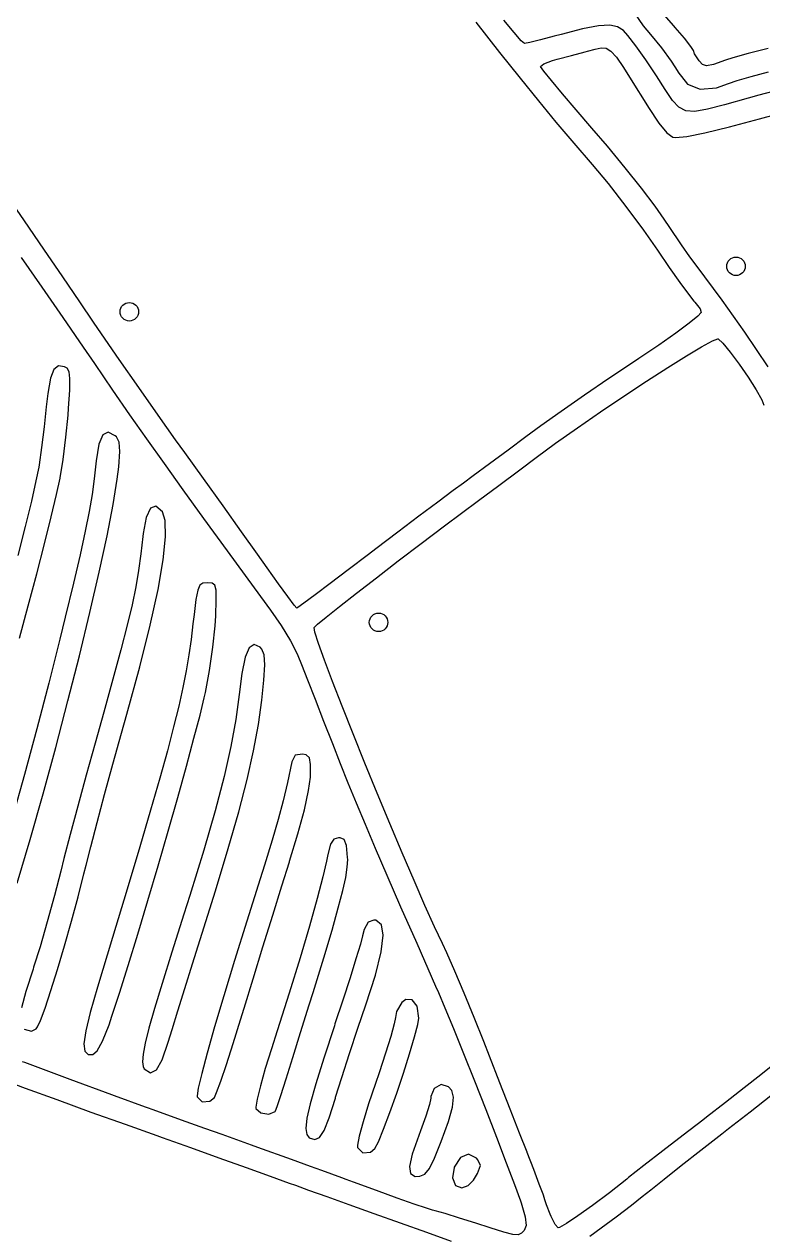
# Model space of a CAD drawing. Header units: inches. Extents: x -2.16 to 7.19, y -6.87 to -1.22.
# Drawn here: x 6.021 to 6.492, y -5.158 to -4.387 of the extents above; entities that cross this region are included whole.
import ezdxf

# ---------------------------------------------------------------- set-up
doc = ezdxf.new("R2010")
doc.units = ezdxf.units.IN
doc.header["$MEASUREMENT"] = 0
doc.layers.add('Front', color=13, linetype='CONTINUOUS', true_color=0xc83434)

msp = doc.modelspace()

# ---------------------------------------------------------------- linework, layer by layer
at = {"layer": 'Front', "linetype": 'CONTINUOUS'}
for p, q in [((6.41029, -4.37958), (6.41585, -4.38778)), ((6.43525, -4.3878), (6.4292, -4.38079)), ((6.309, -4.38535), (6.3242, -4.40476)), ((6.33346, -4.39196), (6.32687, -4.38402)), ((6.37718, -4.38968), (6.36338, -4.39313)), ((6.38727, -4.38777), (6.37718, -4.38968)), ((6.39444, -4.38735), (6.38727, -4.38777)), ((6.3995, -4.38834), (6.39444, -4.38735)), ((6.40323, -4.39068), (6.3995, -4.38834)), ((6.40602, -4.39381), (6.40323, -4.39068)), ((6.41585, -4.38778), (6.4205, -4.39328)), ((6.43619, -4.38884), (6.43525, -4.3878)), ((6.44206, -4.3956), (6.43619, -4.38884)), ((6.33799, -4.39717), (6.33346, -4.39196)), ((6.33998, -4.39905), (6.33799, -4.39717)), ((6.34008, -4.39904), (6.33998, -4.39905)), ((6.34352, -4.39832), (6.34008, -4.39904)), ((6.35029, -4.39662), (6.34352, -4.39832)), ((6.35905, -4.39429), (6.35029, -4.39662)), ((6.36338, -4.39313), (6.35905, -4.39429)), ((6.41111, -4.40051), (6.40602, -4.39381)), ((6.4205, -4.39328), (6.42748, -4.40175)), ((6.44623, -4.40083), (6.44206, -4.3956)), ((6.3242, -4.40476), (6.33723, -4.42117)), ((6.36088, -4.40898), (6.36999, -4.40661)), ((6.36999, -4.40661), (6.37885, -4.40427)), ((6.37885, -4.40427), (6.38025, -4.4039)), ((6.38025, -4.4039), (6.38522, -4.4025)), ((6.38522, -4.4025), (6.389, -4.40167)), ((6.389, -4.40167), (6.39214, -4.40193)), ((6.39214, -4.40193), (6.3952, -4.40376)), ((6.3952, -4.40376), (6.39871, -4.40769)), ((6.41743, -4.40947), (6.41111, -4.40051)), ((6.42748, -4.40175), (6.43372, -4.41021)), ((6.44783, -4.40345), (6.44623, -4.40083)), ((6.44862, -4.40555), (6.44783, -4.40345)), ((6.45141, -4.40992), (6.44862, -4.40555)), ((6.48269, -4.40538), (6.47289, -4.40808)), ((6.49543, -4.4022), (6.48269, -4.40538)), ((6.35025, -4.41356), (6.35243, -4.41189)), ((6.3503, -4.41371), (6.35025, -4.41356)), ((6.35239, -4.41664), (6.3503, -4.41371)), ((6.35243, -4.41189), (6.35793, -4.40982)), ((6.35793, -4.40982), (6.36088, -4.40898)), ((6.39871, -4.40769), (6.40322, -4.4142)), ((6.40322, -4.4142), (6.40929, -4.4238)), ((6.42422, -4.41963), (6.41743, -4.40947)), ((6.43372, -4.41021), (6.43789, -4.41687)), ((6.45365, -4.41243), (6.45141, -4.40992)), ((6.45624, -4.41324), (6.45365, -4.41243)), ((6.46061, -4.4123), (6.45624, -4.41324)), ((6.46821, -4.4096), (6.46061, -4.4123)), ((6.47289, -4.40808), (6.46821, -4.4096)), ((6.33723, -4.42117), (6.34891, -4.43561)), ((6.35721, -4.42262), (6.35239, -4.41664)), ((6.42983, -4.42839), (6.42422, -4.41963)), ((6.43789, -4.41687), (6.43799, -4.41706)), ((6.43799, -4.41706), (6.44403, -4.42481)), ((6.47567, -4.42251), (6.48457, -4.41996)), ((6.48457, -4.41996), (6.49577, -4.41702)), ((6.36426, -4.43104), (6.35721, -4.42262)), ((6.40929, -4.4238), (6.41745, -4.43701)), ((6.43445, -4.43522), (6.42983, -4.42839)), ((6.44403, -4.42481), (6.45211, -4.42817)), ((6.45211, -4.42817), (6.46246, -4.42721)), ((6.46246, -4.42721), (6.47025, -4.42439)), ((6.47025, -4.42439), (6.47567, -4.42251)), ((6.50331, -4.42828), (6.48967, -4.43196)), ((6.34891, -4.43561), (6.36009, -4.44907)), ((6.37304, -4.44131), (6.36426, -4.43104)), ((6.41745, -4.43701), (6.4191, -4.43967)), ((6.43855, -4.43966), (6.43445, -4.43522)), ((6.48275, -4.43384), (6.46775, -4.43801)), ((6.48967, -4.43196), (6.48275, -4.43384)), ((6.38306, -4.45284), (6.37304, -4.44131)), ((6.4191, -4.43967), (6.42579, -4.44983)), ((6.44302, -4.44194), (6.43855, -4.43966)), ((6.44878, -4.44228), (6.44302, -4.44194)), ((6.45672, -4.4409), (6.44878, -4.44228)), ((6.46775, -4.43801), (6.45672, -4.4409)), ((6.49002, -4.44706), (6.50025, -4.44424)), ((6.36009, -4.44907), (6.37157, -4.46257)), ((6.39308, -4.46451), (6.38306, -4.45284)), ((6.42579, -4.44983), (6.43085, -4.456)), ((6.45514, -4.45585), (6.47076, -4.45212)), ((6.47076, -4.45212), (6.49002, -4.44706)), ((6.43085, -4.456), (6.43479, -4.45874)), ((6.43479, -4.45874), (6.43632, -4.459)), ((6.43632, -4.459), (6.44354, -4.45817)), ((6.44354, -4.45817), (6.45514, -4.45585)), ((6.37157, -4.46257), (6.38324, -4.47602)), ((6.40433, -4.47813), (6.39308, -4.46451)), ((6.38324, -4.47602), (6.39343, -4.48826)), ((6.41472, -4.49121), (6.40433, -4.47813)), ((6.39343, -4.48826), (6.40483, -4.50287)), ((6.42343, -4.5027), (6.41472, -4.49121)), ((6.02106, -4.51201), (6.00897, -4.49446)), ((6.40483, -4.50287), (6.416, -4.51794)), ((6.42925, -4.51101), (6.42343, -4.5027)), ((6.03353, -4.53017), (6.02106, -4.51201)), ((6.42962, -4.51155), (6.42925, -4.51101)), ((6.43228, -4.5156), (6.42962, -4.51155)), ((6.416, -4.51794), (6.42494, -4.53078)), ((6.4402, -4.52728), (6.43228, -4.5156)), ((6.04558, -4.54777), (6.03353, -4.53017)), ((6.44558, -4.53487), (6.4402, -4.52728)), ((6.01903, -4.53531), (6.03212, -4.55425)), ((6.42494, -4.53078), (6.4324, -4.54176)), ((6.44827, -4.53867), (6.44558, -4.53487)), ((6.4324, -4.54176), (6.43917, -4.5514)), ((6.45508, -4.5478), (6.44827, -4.53867)), ((6.05639, -4.56362), (6.04558, -4.54777)), ((6.43917, -4.5514), (6.44463, -4.55885)), ((6.46622, -4.5626), (6.45508, -4.5478)), ((6.03212, -4.55425), (6.04556, -4.57375)), ((6.44463, -4.55885), (6.44818, -4.56325)), ((6.06516, -4.57655), (6.05639, -4.56362)), ((6.44818, -4.56325), (6.44883, -4.56391)), ((6.44883, -4.56391), (6.4521, -4.56809)), ((6.4521, -4.56809), (6.45275, -4.57044)), ((6.48068, -4.58301), (6.46622, -4.5626)), ((6.04556, -4.57375), (6.05854, -4.59262)), ((6.07028, -4.58407), (6.06516, -4.57655)), ((6.45075, -4.57273), (6.44516, -4.57728)), ((6.45275, -4.57044), (6.45075, -4.57273)), ((6.08157, -4.60046), (6.07028, -4.58407)), ((6.4366, -4.58362), (6.42569, -4.59131)), ((6.44516, -4.57728), (6.4366, -4.58362)), ((6.4955, -4.60504), (6.48068, -4.58301)), ((6.42569, -4.59131), (6.41304, -4.59988)), ((6.45305, -4.5923), (6.45995, -4.58856)), ((6.45995, -4.58856), (6.46344, -4.58727)), ((6.46344, -4.58727), (6.4636, -4.5873)), ((6.4636, -4.5873), (6.46656, -4.58994)), ((6.46656, -4.58994), (6.47127, -4.59568)), ((6.05854, -4.59262), (6.06572, -4.60308)), ((6.41304, -4.59988), (6.40906, -4.60251)), ((6.43145, -4.60552), (6.44335, -4.59808)), ((6.44335, -4.59808), (6.45305, -4.5923)), ((6.47127, -4.59568), (6.47693, -4.60335)), ((6.03983, -4.60673), (6.03767, -4.61238)), ((6.04275, -4.60448), (6.03983, -4.60673)), ((6.04669, -4.60502), (6.04275, -4.60448)), ((6.04832, -4.60597), (6.04669, -4.60502)), ((6.04957, -4.60824), (6.04832, -4.60597)), ((6.06572, -4.60308), (6.07728, -4.61988)), ((6.09399, -4.6183), (6.08157, -4.60046)), ((6.40906, -4.60251), (6.39391, -4.61262)), ((6.41794, -4.61422), (6.43145, -4.60552)), ((6.47693, -4.60335), (6.48272, -4.61176)), ((6.03767, -4.61238), (6.03599, -4.62204)), ((6.05009, -4.61263), (6.04957, -4.60824)), ((6.04995, -4.62008), (6.05009, -4.61263)), ((6.39391, -4.61262), (6.37832, -4.62322)), ((6.40343, -4.62379), (6.41794, -4.61422)), ((6.48272, -4.61176), (6.48782, -4.61974)), ((6.03599, -4.62204), (6.03502, -4.63071)), ((6.04925, -4.63156), (6.04995, -4.62008)), ((6.07728, -4.61988), (6.08822, -4.63565)), ((6.10637, -4.6359), (6.09399, -4.6183)), ((6.48782, -4.61974), (6.49144, -4.62611)), ((6.03502, -4.63071), (6.03366, -4.64333)), ((6.37832, -4.62322), (6.36346, -4.63352)), ((6.38853, -4.63384), (6.40343, -4.62379)), ((6.49144, -4.62611), (6.49275, -4.62961)), ((6.04752, -4.65001), (6.04892, -4.63586)), ((6.04892, -4.63586), (6.04925, -4.63156)), ((6.08822, -4.63565), (6.09902, -4.65106)), ((6.11752, -4.65155), (6.10637, -4.6359)), ((6.36346, -4.63352), (6.3505, -4.6427)), ((6.37383, -4.64398), (6.38853, -4.63384)), ((6.03366, -4.64333), (6.03203, -4.65647)), ((6.3505, -4.6427), (6.34093, -4.6497)), ((6.35995, -4.65382), (6.37383, -4.64398)), ((6.04572, -4.66418), (6.04752, -4.65001)), ((6.07106, -4.64837), (6.06859, -4.65439)), ((6.07449, -4.6467), (6.07106, -4.64837)), ((6.07907, -4.6491), (6.07449, -4.6467)), ((6.07982, -4.64982), (6.07907, -4.6491)), ((6.08146, -4.65324), (6.07982, -4.64982)), ((6.08189, -4.65914), (6.08146, -4.65324)), ((6.09902, -4.65106), (6.11016, -4.66677)), ((6.12343, -4.65977), (6.11752, -4.65155)), ((6.34093, -4.6497), (6.32956, -4.65821)), ((6.34747, -4.66295), (6.35995, -4.65382)), ((6.03203, -4.65647), (6.03044, -4.66759)), ((6.06859, -4.65439), (6.06688, -4.66505)), ((6.08126, -4.66876), (6.08189, -4.65914)), ((6.13532, -4.67637), (6.12343, -4.65977)), ((6.32956, -4.65821), (6.31786, -4.6669)), ((6.03021, -4.66905), (6.02846, -4.67789)), ((6.03044, -4.66759), (6.03021, -4.66905)), ((6.04384, -4.67587), (6.04572, -4.66418)), ((6.06669, -4.66696), (6.06563, -4.67657)), ((6.06688, -4.66505), (6.06669, -4.66696)), ((6.08032, -4.67662), (6.08126, -4.66876)), ((6.11016, -4.66677), (6.12212, -4.68346)), ((6.31786, -4.6669), (6.30738, -4.67462)), ((6.33707, -4.67072), (6.34747, -4.66295)), ((6.04158, -4.68645), (6.0438, -4.67611)), ((6.0438, -4.67611), (6.04384, -4.67587)), ((6.06563, -4.67657), (6.06424, -4.68648)), ((6.07768, -4.69285), (6.08032, -4.67662)), ((6.14776, -4.69378), (6.13532, -4.67637)), ((6.30738, -4.67462), (6.30111, -4.67919)), ((6.32363, -4.68075), (6.33707, -4.67072)), ((6.02846, -4.67789), (6.02552, -4.69074)), ((6.12212, -4.68346), (6.13538, -4.70178)), ((6.2945, -4.68405), (6.28475, -4.69131)), ((6.30111, -4.67919), (6.2945, -4.68405)), ((6.31068, -4.69042), (6.32363, -4.68075)), ((6.02552, -4.69074), (6.02158, -4.70682)), ((6.03821, -4.70066), (6.04158, -4.68645)), ((6.06424, -4.68648), (6.06235, -4.69738)), ((6.28475, -4.69131), (6.27272, -4.70034)), ((6.29997, -4.6984), (6.31068, -4.69042)), ((6.06235, -4.69738), (6.05984, -4.70997)), ((6.07378, -4.71285), (6.07768, -4.69285)), ((6.10143, -4.69521), (6.09864, -4.70109)), ((6.10497, -4.69396), (6.10143, -4.69521)), ((6.10911, -4.69752), (6.10497, -4.69396)), ((6.11095, -4.70314), (6.10911, -4.69752)), ((6.15961, -4.71039), (6.14776, -4.69378)), ((6.28906, -4.70655), (6.29997, -4.6984)), ((6.02158, -4.70682), (6.01687, -4.72534)), ((6.03392, -4.71785), (6.03821, -4.70066)), ((6.09864, -4.70109), (6.09673, -4.71142)), ((6.11118, -4.71349), (6.11095, -4.70314)), ((6.13538, -4.70178), (6.15041, -4.72242)), ((6.27272, -4.70034), (6.25925, -4.71052)), ((6.2742, -4.71774), (6.28906, -4.70655)), ((6.05984, -4.70997), (6.05655, -4.72494)), ((6.06879, -4.736), (6.07378, -4.71285)), ((6.09654, -4.71326), (6.09535, -4.72441)), ((6.09673, -4.71142), (6.09654, -4.71326)), ((6.10964, -4.72815), (6.11118, -4.71349)), ((6.16969, -4.72457), (6.15961, -4.71039)), ((6.25925, -4.71052), (6.24517, -4.72121)), ((6.02895, -4.7371), (6.03392, -4.71785)), ((6.15041, -4.72242), (6.16768, -4.74604)), ((6.24517, -4.72121), (6.24062, -4.72467)), ((6.25953, -4.72888), (6.2742, -4.71774)), ((6.05655, -4.72494), (6.05235, -4.74299)), ((6.09535, -4.72441), (6.09395, -4.73485)), ((6.10636, -4.74697), (6.10964, -4.72815)), ((6.17588, -4.73326), (6.16969, -4.72457)), ((6.24062, -4.72467), (6.22766, -4.73452)), ((6.24559, -4.73957), (6.25953, -4.72888)), ((6.02353, -4.75751), (6.02895, -4.7371)), ((6.06287, -4.76167), (6.06879, -4.736)), ((6.09395, -4.73485), (6.09215, -4.74538)), ((6.18321, -4.74347), (6.17588, -4.73326)), ((6.22766, -4.73452), (6.21609, -4.74326)), ((6.05235, -4.74299), (6.04709, -4.76479)), ((6.09215, -4.74538), (6.08979, -4.7568)), ((6.13303, -4.74426), (6.13164, -4.74741)), ((6.13497, -4.74302), (6.13303, -4.74426)), ((6.13777, -4.7428), (6.13497, -4.74302)), ((6.13789, -4.7428), (6.13777, -4.7428)), ((6.14086, -4.74298), (6.13789, -4.7428)), ((6.14262, -4.7442), (6.14086, -4.74298)), ((6.14341, -4.74744), (6.14262, -4.7442)), ((6.16768, -4.74604), (6.17815, -4.7603)), ((6.18913, -4.75159), (6.18321, -4.74347)), ((6.21609, -4.74326), (6.20648, -4.75046)), ((6.23291, -4.74936), (6.24559, -4.73957)), ((6.10138, -4.76975), (6.10636, -4.74697)), ((6.1305, -4.75336), (6.12928, -4.76297)), ((6.13164, -4.74741), (6.1305, -4.75336)), ((6.14309, -4.76395), (6.14348, -4.75369)), ((6.14348, -4.75369), (6.14341, -4.74744)), ((6.19314, -4.75698), (6.18913, -4.75159)), ((6.20648, -4.75046), (6.1994, -4.7557)), ((6.22205, -4.75785), (6.23291, -4.74936)), ((6.01792, -4.77819), (6.02353, -4.75751)), ((6.05616, -4.78927), (6.06287, -4.76167)), ((6.08979, -4.7568), (6.08668, -4.76989)), ((6.17815, -4.7603), (6.18478, -4.76995)), ((6.19476, -4.75894), (6.19314, -4.75698)), ((6.19542, -4.75855), (6.19476, -4.75894)), ((6.1994, -4.7557), (6.19542, -4.75855)), ((6.21356, -4.76461), (6.22205, -4.75785)), ((6.04709, -4.76479), (6.04368, -4.77867)), ((6.12859, -4.76905), (6.12739, -4.77901)), ((6.12928, -4.76297), (6.12859, -4.76905)), ((6.14268, -4.77018), (6.14309, -4.76395)), ((6.20584, -4.77123), (6.20797, -4.76921)), ((6.20797, -4.76921), (6.21356, -4.76461)), ((6.08668, -4.76989), (6.08265, -4.78545)), ((6.09473, -4.79634), (6.10138, -4.76975)), ((6.14122, -4.78378), (6.14268, -4.77018)), ((6.18478, -4.76995), (6.19074, -4.7797)), ((6.20641, -4.77437), (6.20584, -4.77123)), ((6.20872, -4.78154), (6.20641, -4.77437)), ((6.04368, -4.77867), (6.03658, -4.80688)), ((6.12739, -4.77901), (6.126, -4.78881)), ((6.13908, -4.7987), (6.14122, -4.78378)), ((6.16444, -4.78417), (6.16189, -4.7902)), ((6.16755, -4.78219), (6.16444, -4.78417)), ((6.17137, -4.78393), (6.16755, -4.78219)), ((6.17255, -4.78517), (6.17137, -4.78393)), ((6.19074, -4.7797), (6.19495, -4.78773)), ((6.21255, -4.79217), (6.20872, -4.78154)), ((6.04884, -4.81815), (6.05616, -4.78927)), ((6.08265, -4.78545), (6.07752, -4.80427)), ((6.126, -4.78881), (6.1243, -4.79886)), ((6.16189, -4.7902), (6.15976, -4.8006)), ((6.17399, -4.78881), (6.17255, -4.78517)), ((6.17436, -4.79501), (6.17399, -4.78881)), ((6.19495, -4.78773), (6.19551, -4.78905)), ((6.19551, -4.78905), (6.19785, -4.79496)), ((6.21765, -4.80567), (6.21255, -4.79217)), ((6.08643, -4.82655), (6.09473, -4.79634)), ((6.1243, -4.79886), (6.12219, -4.80957)), ((6.13656, -4.8127), (6.13908, -4.7987)), ((6.1738, -4.80497), (6.17436, -4.79501)), ((6.19785, -4.79496), (6.20163, -4.80456)), ((6.03658, -4.80688), (6.02899, -4.83594)), ((6.07752, -4.80427), (6.07164, -4.8253)), ((6.15976, -4.8006), (6.15808, -4.81405)), ((6.17254, -4.81771), (6.1738, -4.80497)), ((6.20163, -4.80456), (6.20646, -4.81689)), ((6.2238, -4.82147), (6.21765, -4.80567)), ((6.12219, -4.80957), (6.11955, -4.82137)), ((6.13582, -4.81613), (6.13656, -4.8127)), ((6.15808, -4.81405), (6.156, -4.82988)), ((6.04106, -4.84772), (6.04884, -4.81815)), ((6.11955, -4.82137), (6.11628, -4.83466)), ((6.13312, -4.82718), (6.13582, -4.81613)), ((6.17034, -4.83324), (6.17254, -4.81771)), ((6.20646, -4.81689), (6.21196, -4.83098)), ((6.23076, -4.83901), (6.2238, -4.82147)), ((6.07164, -4.8253), (6.06614, -4.84499)), ((6.08298, -4.83872), (6.08643, -4.82655)), ((6.12925, -4.84193), (6.13312, -4.82718)), ((6.156, -4.82988), (6.15286, -4.84712)), ((6.21196, -4.83098), (6.21754, -4.8453)), ((6.02899, -4.83594), (6.02114, -4.86494)), ((6.07751, -4.85837), (6.08298, -4.83872)), ((6.11628, -4.83466), (6.11228, -4.84986)), ((6.16726, -4.84987), (6.17034, -4.83324)), ((6.2383, -4.8577), (6.23076, -4.83901)), ((6.06614, -4.84499), (6.06054, -4.86534)), ((6.12442, -4.85966), (6.12925, -4.84193)), ((6.21754, -4.8453), (6.22249, -4.85793)), ((6.03298, -4.87734), (6.04106, -4.84772)), ((6.11228, -4.84986), (6.10742, -4.86738)), ((6.15286, -4.84712), (6.1485, -4.86637)), ((6.16312, -4.86819), (6.16726, -4.84987)), ((6.19379, -4.85277), (6.19174, -4.85701)), ((6.19847, -4.85201), (6.19379, -4.85277)), ((6.20076, -4.85252), (6.19847, -4.85201)), ((6.20283, -4.85435), (6.20076, -4.85252)), ((6.20359, -4.8586), (6.20283, -4.85435)), ((6.07221, -4.87773), (6.07751, -4.85837)), ((6.11884, -4.87961), (6.12442, -4.85966)), ((6.19174, -4.85701), (6.18894, -4.87008)), ((6.2035, -4.86655), (6.20359, -4.8586)), ((6.22249, -4.85793), (6.22745, -4.87032)), ((6.24619, -4.87698), (6.2383, -4.8577)), ((6.02114, -4.86494), (6.0133, -4.89301)), ((6.06054, -4.86534), (6.05516, -4.88518)), ((6.10742, -4.86738), (6.10161, -4.88765)), ((6.1485, -4.86637), (6.14277, -4.88823)), ((6.1578, -4.88879), (6.16312, -4.86819)), ((6.20236, -4.8752), (6.20349, -4.86667)), ((6.20349, -4.86667), (6.2035, -4.86655)), ((6.02474, -4.9064), (6.03298, -4.87734)), ((6.06739, -4.89568), (6.07221, -4.87773)), ((6.18894, -4.87008), (6.18616, -4.88184)), ((6.19965, -4.88755), (6.20236, -4.8752)), ((6.22745, -4.87032), (6.23267, -4.88307)), ((6.25419, -4.89627), (6.24619, -4.87698)), ((6.05516, -4.88518), (6.05032, -4.90334)), ((6.11273, -4.90104), (6.11884, -4.87961)), ((6.18616, -4.88184), (6.18302, -4.89365)), ((6.23267, -4.88307), (6.23839, -4.89674)), ((6.10161, -4.88765), (6.09473, -4.91107)), ((6.14277, -4.88823), (6.13553, -4.91331)), ((6.15114, -4.91228), (6.1578, -4.88879)), ((6.19555, -4.90286), (6.19965, -4.88755)), ((6.06337, -4.91107), (6.06739, -4.89568)), ((6.18302, -4.89365), (6.17916, -4.90686)), ((6.23839, -4.89674), (6.24486, -4.91195)), ((6.26207, -4.91499), (6.25419, -4.89627)), ((6.01653, -4.93429), (6.02474, -4.9064)), ((6.05032, -4.90334), (6.04632, -4.91864)), ((6.10631, -4.92321), (6.11273, -4.90104)), ((6.17916, -4.90686), (6.17422, -4.92281)), ((6.19028, -4.9203), (6.19555, -4.90286)), ((6.21854, -4.90614), (6.21641, -4.90938)), ((6.22152, -4.9053), (6.21854, -4.90614)), ((6.2224, -4.90533), (6.22152, -4.9053)), ((6.22507, -4.90652), (6.2224, -4.90533)), ((6.2265, -4.91031), (6.22507, -4.90652)), ((6.06043, -4.9228), (6.06337, -4.91107)), ((6.09473, -4.91107), (6.08667, -4.93805)), ((6.13553, -4.91331), (6.12662, -4.9422)), ((6.14299, -4.93925), (6.15114, -4.91228)), ((6.21458, -4.91609), (6.21375, -4.9203)), ((6.21641, -4.90938), (6.21458, -4.91609)), ((6.22724, -4.91788), (6.2265, -4.91031)), ((6.24486, -4.91195), (6.25235, -4.92928)), ((6.2696, -4.93258), (6.26207, -4.91499)), ((6.04632, -4.91864), (6.04432, -4.92655)), ((6.05905, -4.92838), (6.06043, -4.9228)), ((6.09978, -4.94536), (6.10631, -4.92321)), ((6.17422, -4.92281), (6.17145, -4.93155)), ((6.18531, -4.93608), (6.19016, -4.9207)), ((6.19016, -4.9207), (6.19028, -4.9203)), ((6.21375, -4.9203), (6.21154, -4.93019)), ((6.22704, -4.92416), (6.22729, -4.91919)), ((6.22729, -4.91919), (6.22724, -4.91788)), ((6.04432, -4.92655), (6.04025, -4.94225)), ((6.05528, -4.94298), (6.05905, -4.92838)), ((6.17145, -4.93155), (6.1629, -4.95857)), ((6.21154, -4.93019), (6.20788, -4.94417)), ((6.22419, -4.93905), (6.22605, -4.9306)), ((6.22605, -4.9306), (6.22704, -4.92416)), ((6.25235, -4.92928), (6.26109, -4.94931)), ((6.08667, -4.93805), (6.07733, -4.96903)), ((6.13322, -4.9703), (6.14299, -4.93925)), ((6.17951, -4.95465), (6.18531, -4.93608)), ((6.22132, -4.95007), (6.22419, -4.93905)), ((6.27654, -4.94846), (6.2696, -4.93258)), ((6.04025, -4.94225), (6.03564, -4.95898)), ((6.05103, -4.95855), (6.05528, -4.94298)), ((6.09337, -4.96677), (6.09978, -4.94536)), ((6.12662, -4.9422), (6.12284, -4.95405)), ((6.20788, -4.94417), (6.20294, -4.96162)), ((6.12284, -4.95405), (6.11511, -4.97827)), ((6.17324, -4.97486), (6.17951, -4.95465)), ((6.2173, -4.96419), (6.22132, -4.95007)), ((6.26109, -4.94931), (6.27135, -4.97264)), ((6.28267, -4.96206), (6.27654, -4.94846)), ((6.03564, -4.95898), (6.03104, -4.97482)), ((6.04655, -4.97426), (6.05103, -4.95855)), ((6.1629, -4.95857), (6.15514, -4.98355)), ((6.20294, -4.96162), (6.19692, -4.98189)), ((6.24032, -4.95912), (6.23785, -4.96382)), ((6.244, -4.9578), (6.24032, -4.95912)), ((6.24535, -4.95793), (6.244, -4.9578)), ((6.24889, -4.96079), (6.24535, -4.95793)), ((6.25002, -4.96749), (6.24889, -4.96079)), ((6.28774, -4.9728), (6.28267, -4.96206)), ((6.07733, -4.96903), (6.06774, -5.00063)), ((6.08728, -4.98668), (6.09337, -4.96677)), ((6.12829, -4.9858), (6.13322, -4.9703)), ((6.21199, -4.98197), (6.2173, -4.96419)), ((6.23684, -4.9678), (6.23537, -4.97326)), ((6.23785, -4.96382), (6.23684, -4.9678)), ((6.24873, -4.97816), (6.25002, -4.96749)), ((6.03104, -4.97482), (6.02697, -4.9879)), ((6.0421, -4.98928), (6.04655, -4.97426)), ((6.16698, -4.99518), (6.17324, -4.97486)), ((6.23537, -4.97326), (6.23259, -4.98253)), ((6.27135, -4.97264), (6.28336, -4.99986)), ((6.2905, -4.97867), (6.28774, -4.9728)), ((6.11511, -4.97827), (6.10889, -4.99819)), ((6.12335, -5.00149), (6.12829, -4.9858)), ((6.15514, -4.98355), (6.14828, -5.00613)), ((6.19692, -4.98189), (6.19, -5.00436)), ((6.20524, -5.00395), (6.21199, -4.98197)), ((6.23259, -4.98253), (6.22878, -4.9947)), ((6.24501, -4.99292), (6.24873, -4.97816)), ((6.29565, -4.99031), (6.2905, -4.97867)), ((6.02659, -4.98905), (6.022, -5.00343)), ((6.02697, -4.9879), (6.02659, -4.98905)), ((6.03791, -5.00279), (6.0421, -4.98928)), ((6.08174, -5.00436), (6.08728, -4.98668)), ((6.23885, -5.01191), (6.24501, -4.99292)), ((6.30166, -5.00448), (6.29565, -4.99031)), ((6.06774, -5.00063), (6.06307, -5.01666)), ((6.10889, -4.99819), (6.10405, -5.01423)), ((6.1612, -5.01405), (6.16698, -4.99518)), ((6.22878, -4.9947), (6.22422, -5.00884)), ((6.28336, -4.99986), (6.28522, -5.00405)), ((6.022, -5.00343), (6.0192, -5.01381)), ((6.03425, -5.01396), (6.03791, -5.00279)), ((6.07695, -5.01905), (6.08174, -5.00436)), ((6.1189, -5.01577), (6.12335, -5.00149)), ((6.14828, -5.00613), (6.14242, -5.02592)), ((6.19, -5.00436), (6.18237, -5.02839)), ((6.2028, -5.01184), (6.20524, -5.00395)), ((6.22422, -5.00884), (6.2192, -5.02403)), ((6.26429, -5.00855), (6.26177, -5.01039)), ((6.26852, -5.00867), (6.26429, -5.00855)), ((6.27158, -5.0128), (6.26852, -5.00867)), ((6.28522, -5.00405), (6.28933, -5.01368)), ((6.308, -5.0199), (6.30166, -5.00448)), ((6.03136, -5.02194), (6.03425, -5.01396)), ((6.06307, -5.01666), (6.06017, -5.0285)), ((6.10405, -5.01423), (6.10049, -5.02682)), ((6.11529, -5.02754), (6.1189, -5.01577)), ((6.15891, -5.02153), (6.1612, -5.01405)), ((6.19727, -5.02957), (6.2028, -5.01184)), ((6.23377, -5.02675), (6.23885, -5.01191)), ((6.25848, -5.01602), (6.25776, -5.01985)), ((6.26177, -5.01039), (6.25848, -5.01602)), ((6.27275, -5.02029), (6.27158, -5.0128)), ((6.28933, -5.01368), (6.2948, -5.02697)), ((6.02949, -5.02592), (6.03136, -5.02194)), ((6.07506, -5.02456), (6.07695, -5.01905)), ((6.15418, -5.03661), (6.15891, -5.02153)), ((6.2192, -5.02403), (6.21878, -5.0253)), ((6.25697, -5.02403), (6.25477, -5.03196)), ((6.25776, -5.01985), (6.25697, -5.02403)), ((6.27002, -5.03234), (6.27212, -5.0243)), ((6.27212, -5.0243), (6.27275, -5.02029)), ((6.31411, -5.0353), (6.308, -5.0199)), ((6.02088, -5.02739), (6.02561, -5.0287)), ((6.02561, -5.0287), (6.02853, -5.02712)), ((6.02853, -5.02712), (6.02949, -5.02592)), ((6.06017, -5.0285), (6.05901, -5.03662)), ((6.07093, -5.03508), (6.07506, -5.02456)), ((6.10049, -5.02682), (6.0981, -5.03639)), ((6.11286, -5.03567), (6.11529, -5.02754)), ((6.14242, -5.02592), (6.13768, -5.04258)), ((6.18237, -5.02839), (6.17865, -5.03986)), ((6.19227, -5.04552), (6.19727, -5.02957)), ((6.21878, -5.0253), (6.21201, -5.0459)), ((6.22842, -5.04289), (6.23377, -5.02675)), ((6.25477, -5.03196), (6.25146, -5.04266)), ((6.2948, -5.02697), (6.30122, -5.04288)), ((6.05901, -5.03662), (6.05955, -5.0415)), ((6.06753, -5.04129), (6.07093, -5.03508)), ((6.0981, -5.03639), (6.09677, -5.04337)), ((6.10904, -5.04684), (6.11286, -5.03567)), ((6.14991, -5.04982), (6.15418, -5.03661)), ((6.26682, -5.04304), (6.27002, -5.03234)), ((6.31774, -5.04459), (6.31411, -5.0353)), ((6.05955, -5.0415), (6.06175, -5.0436)), ((6.06175, -5.0436), (6.06462, -5.04361)), ((6.06462, -5.04361), (6.06753, -5.04129)), ((6.09677, -5.04337), (6.09639, -5.04818)), ((6.10528, -5.05339), (6.10904, -5.04684)), ((6.13768, -5.04258), (6.13416, -5.05571)), ((6.17865, -5.03986), (6.17472, -5.0524)), ((6.18797, -5.05909), (6.19227, -5.04552)), ((6.21201, -5.0459), (6.20691, -5.06228)), ((6.22348, -5.05822), (6.22842, -5.04289)), ((6.25146, -5.04266), (6.24734, -5.05519)), ((6.26288, -5.05533), (6.26682, -5.04304)), ((6.30122, -5.04288), (6.30819, -5.06042)), ((6.32435, -5.06151), (6.31774, -5.04459)), ((6.02128, -5.04869), (6.01994, -5.04818)), ((6.05025, -5.05955), (6.02128, -5.04869)), ((6.09639, -5.04818), (6.09684, -5.05126)), ((6.09684, -5.05126), (6.09757, -5.05257)), ((6.09757, -5.05257), (6.1015, -5.05525)), ((6.1015, -5.05525), (6.10528, -5.05339)), ((6.14633, -5.06043), (6.14991, -5.04982)), ((6.17472, -5.0524), (6.17158, -5.06342)), ((6.24734, -5.05519), (6.24497, -5.06211)), ((6.49844, -5.0503), (6.49074, -5.05654)), ((6.00453, -5.05867), (6.02156, -5.06495)), ((6.07674, -5.06932), (6.05025, -5.05955)), ((6.13416, -5.05571), (6.13196, -5.06496)), ((6.14369, -5.0677), (6.14633, -5.06043)), ((6.18457, -5.06967), (6.18797, -5.05909)), ((6.20691, -5.06228), (6.20338, -5.07489)), ((6.21961, -5.07079), (6.22348, -5.05822)), ((6.24497, -5.06211), (6.24065, -5.07503)), ((6.25855, -5.06815), (6.26288, -5.05533)), ((6.28684, -5.06272), (6.28255, -5.06515)), ((6.2915, -5.06405), (6.28684, -5.06272)), ((6.30819, -5.06042), (6.31532, -5.07856)), ((6.33095, -5.07838), (6.32435, -5.06151)), ((6.49074, -5.05654), (6.4803, -5.0648)), ((6.02156, -5.06495), (6.04175, -5.07232)), ((6.07848, -5.06995), (6.07674, -5.06932)), ((6.09835, -5.07711), (6.07848, -5.06995)), ((6.13196, -5.06496), (6.13119, -5.06995)), ((6.13119, -5.06995), (6.13127, -5.07058)), ((6.13127, -5.07058), (6.13457, -5.07368)), ((6.14223, -5.07092), (6.14369, -5.0677)), ((6.17158, -5.06342), (6.16948, -5.07197)), ((6.18226, -5.07667), (6.18457, -5.06967)), ((6.25419, -5.08044), (6.25855, -5.06815)), ((6.28031, -5.07023), (6.28025, -5.07129)), ((6.28255, -5.06515), (6.28031, -5.07023)), ((6.29368, -5.06655), (6.2915, -5.06405)), ((6.29483, -5.07079), (6.29368, -5.06655)), ((6.4803, -5.0648), (6.46838, -5.0741)), ((6.48399, -5.08001), (6.4973, -5.06961)), ((6.04175, -5.07232), (6.06351, -5.0802)), ((6.10025, -5.0778), (6.09835, -5.07711)), ((6.10252, -5.0786), (6.10025, -5.0778)), ((6.13457, -5.07368), (6.13932, -5.07322)), ((6.13932, -5.07322), (6.14223, -5.07092)), ((6.16948, -5.07197), (6.16865, -5.07711)), ((6.16865, -5.07711), (6.16873, -5.07799)), ((6.16873, -5.07799), (6.17196, -5.08075)), ((6.18123, -5.07949), (6.18226, -5.07667)), ((6.20338, -5.07489), (6.20133, -5.08418)), ((6.2155, -5.0838), (6.21946, -5.07131)), ((6.21946, -5.07131), (6.21961, -5.07079)), ((6.24065, -5.07503), (6.23714, -5.08648)), ((6.27939, -5.07543), (6.2771, -5.08283)), ((6.28025, -5.07129), (6.27939, -5.07543)), ((6.29157, -5.08621), (6.29416, -5.07707)), ((6.29416, -5.07707), (6.29483, -5.07079)), ((6.33694, -5.09367), (6.33095, -5.07838)), ((6.46838, -5.0741), (6.45624, -5.08344)), ((6.06351, -5.0802), (6.08528, -5.08803)), ((6.1243, -5.08637), (6.10252, -5.0786)), ((6.17196, -5.08075), (6.17696, -5.0815)), ((6.17696, -5.0815), (6.18094, -5.07989)), ((6.18094, -5.07989), (6.18123, -5.07949)), ((6.20133, -5.08418), (6.20065, -5.09061)), ((6.21223, -5.09201), (6.2155, -5.0838)), ((6.25017, -5.09112), (6.25419, -5.08044)), ((6.2771, -5.08283), (6.27381, -5.0921)), ((6.31532, -5.07856), (6.32221, -5.09629)), ((6.4538, -5.0853), (6.4413, -5.09487)), ((6.45624, -5.08344), (6.4538, -5.0853)), ((6.47025, -5.09073), (6.48399, -5.08001)), ((6.08528, -5.08803), (6.10549, -5.09523)), ((6.13614, -5.09061), (6.1243, -5.08637)), ((6.14717, -5.09456), (6.13614, -5.09061)), ((6.20065, -5.09061), (6.20124, -5.09463)), ((6.20927, -5.09649), (6.21223, -5.09201)), ((6.23714, -5.08648), (6.23471, -5.09553)), ((6.24685, -5.09914), (6.25017, -5.09112)), ((6.27381, -5.0921), (6.27265, -5.09516)), ((6.28694, -5.09905), (6.29157, -5.08621)), ((6.34172, -5.10584), (6.33694, -5.09367)), ((6.466, -5.09405), (6.47025, -5.09073)), ((6.10549, -5.09523), (6.109, -5.09648)), ((6.109, -5.09648), (6.12698, -5.10286)), ((6.1659, -5.1013), (6.14717, -5.09456)), ((6.16997, -5.10276), (6.1659, -5.1013)), ((6.20124, -5.09463), (6.20279, -5.09657)), ((6.20279, -5.09657), (6.20625, -5.09782)), ((6.20625, -5.09782), (6.20927, -5.09649)), ((6.23471, -5.09553), (6.23359, -5.1013)), ((6.23359, -5.1013), (6.23363, -5.10273)), ((6.24459, -5.10342), (6.24685, -5.09914)), ((6.27265, -5.09516), (6.26848, -5.10698)), ((6.28275, -5.10952), (6.28694, -5.09905)), ((6.32221, -5.09629), (6.32845, -5.1126)), ((6.4413, -5.09487), (6.42829, -5.10493)), ((6.45258, -5.10454), (6.466, -5.09405)), ((6.12698, -5.10286), (6.1452, -5.10935)), ((6.19154, -5.11056), (6.16997, -5.10276)), ((6.23363, -5.10273), (6.23701, -5.10612)), ((6.23701, -5.10612), (6.24175, -5.10575)), ((6.24175, -5.10575), (6.24459, -5.10342)), ((6.26848, -5.10698), (6.2667, -5.11491)), ((6.29922, -5.10917), (6.29522, -5.11539)), ((6.30427, -5.10714), (6.29922, -5.10917)), ((6.30944, -5.10966), (6.30427, -5.10714)), ((6.34178, -5.106), (6.34172, -5.10584)), ((6.34604, -5.11694), (6.34178, -5.106)), ((6.42829, -5.10493), (6.41621, -5.11436)), ((6.44003, -5.11439), (6.45258, -5.10454)), ((6.1452, -5.10935), (6.16252, -5.11555)), ((6.16252, -5.11555), (6.17785, -5.12106)), ((6.20352, -5.11491), (6.19154, -5.11056)), ((6.21072, -5.11753), (6.20352, -5.11491)), ((6.2667, -5.11491), (6.26732, -5.11948)), ((6.27643, -5.11977), (6.2794, -5.11619)), ((6.2794, -5.11619), (6.28275, -5.10952)), ((6.29516, -5.11554), (6.29415, -5.12222)), ((6.29522, -5.11539), (6.29516, -5.11554)), ((6.31038, -5.11066), (6.30944, -5.10966)), ((6.31012, -5.11938), (6.31194, -5.11435)), ((6.31194, -5.11435), (6.31038, -5.11066)), ((6.32845, -5.1126), (6.33366, -5.12647)), ((6.34953, -5.12611), (6.34604, -5.11694)), ((6.41621, -5.11436), (6.40648, -5.12205)), ((6.42911, -5.12298), (6.44003, -5.11439)), ((6.17785, -5.12106), (6.19005, -5.12548)), ((6.22353, -5.12222), (6.21072, -5.11753)), ((6.22634, -5.12325), (6.22353, -5.12222)), ((6.23092, -5.12493), (6.22634, -5.12325)), ((6.26732, -5.11948), (6.27036, -5.12121)), ((6.27036, -5.12121), (6.27331, -5.1211)), ((6.27331, -5.1211), (6.27643, -5.11977)), ((6.29415, -5.12222), (6.2961, -5.12694)), ((6.30425, -5.12713), (6.30745, -5.12364)), ((6.30745, -5.12364), (6.31012, -5.11938)), ((6.40538, -5.12293), (6.39421, -5.1317)), ((6.40648, -5.12205), (6.40538, -5.12293)), ((6.42059, -5.12972), (6.42911, -5.12298)), ((6.19005, -5.12548), (6.194, -5.12693)), ((6.194, -5.12693), (6.20224, -5.12992)), ((6.20224, -5.12992), (6.21389, -5.13413)), ((6.24571, -5.13033), (6.23092, -5.12493)), ((6.25893, -5.13507), (6.24571, -5.13033)), ((6.2961, -5.12694), (6.30018, -5.12862)), ((6.30018, -5.12862), (6.30425, -5.12713)), ((6.33366, -5.12647), (6.33744, -5.13688)), ((6.35189, -5.13255), (6.34953, -5.12611)), ((6.39421, -5.1317), (6.38354, -5.13972)), ((6.41525, -5.13399), (6.42059, -5.12972)), ((6.21389, -5.13413), (6.22809, -5.13923)), ((6.22809, -5.13923), (6.244, -5.14493)), ((6.26979, -5.1389), (6.25893, -5.13507)), ((6.27752, -5.14152), (6.26979, -5.1389)), ((6.33744, -5.13688), (6.33787, -5.13813)), ((6.33787, -5.13813), (6.34056, -5.14708)), ((6.35275, -5.13529), (6.35189, -5.13255)), ((6.3528, -5.13563), (6.35275, -5.13529)), ((6.35402, -5.13939), (6.3528, -5.13563)), ((6.35638, -5.14538), (6.35402, -5.13939)), ((6.38354, -5.13972), (6.37416, -5.14645)), ((6.39851, -5.14698), (6.40828, -5.1395)), ((6.40828, -5.1395), (6.41525, -5.13399)), ((6.244, -5.14493), (6.26075, -5.15091)), ((6.28134, -5.14268), (6.27752, -5.14152)), ((6.28307, -5.14311), (6.28134, -5.14268)), ((6.28947, -5.14496), (6.28307, -5.14311)), ((6.29857, -5.14778), (6.28947, -5.14496)), ((6.309, -5.15114), (6.29857, -5.14778)), ((6.34056, -5.14708), (6.34113, -5.15265)), ((6.35702, -5.14686), (6.35638, -5.14538)), ((6.35968, -5.15198), (6.35702, -5.14686)), ((6.37416, -5.14645), (6.36684, -5.15134)), ((6.389, -5.15403), (6.39851, -5.14698)), ((6.26075, -5.15091), (6.27748, -5.15688)), ((6.31809, -5.15411), (6.309, -5.15114)), ((6.3269, -5.15685), (6.31809, -5.15411)), ((6.34113, -5.15265), (6.33994, -5.15567)), ((6.36155, -5.15405), (6.35968, -5.15198)), ((6.36234, -5.15384), (6.36155, -5.15405)), ((6.36684, -5.15134), (6.36234, -5.15384)), ((6.38175, -5.15943), (6.389, -5.15403)), ((6.27748, -5.15688), (6.29335, -5.16253)), ((6.33258, -5.15824), (6.3269, -5.15685)), ((6.33603, -5.15841), (6.33258, -5.15824)), ((6.33818, -5.15751), (6.33603, -5.15841)), ((6.33994, -5.15567), (6.33818, -5.15751))]:
    msp.add_line(p, q, dxfattribs=at)
at = {"layer": 'Front'}
for centre in [(6.475, -4.541), (6.088, -4.57), (6.247, -4.768)]:
    msp.add_circle(centre, 0.00591, dxfattribs=at)

doc.saveas('drawing.dxf')
